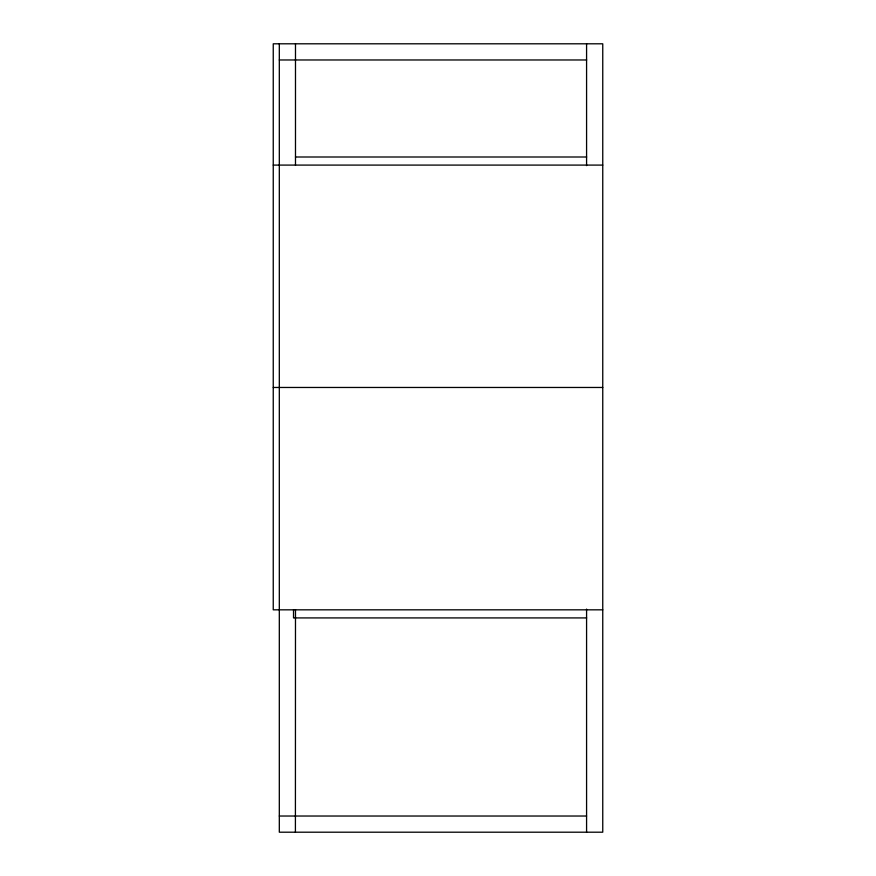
<?xml version="1.0" encoding="UTF-8"?>
<svg xmlns="http://www.w3.org/2000/svg" width="876" height="876" viewBox="0 0 876 876"><rect width="100%" height="100%" fill="white"/><g stroke="black" fill="none" stroke-linecap="round" stroke-linejoin="round"><path stroke-width="1.31" d="M279.313 59.973L586.646 59.973M295.486 157.001L586.646 157.001M273.246 165.093L602.754 165.093M273.246 387.466L602.754 387.466M602.754 609.827L273.246 609.827L273.246 43.8L602.754 43.8L602.754 832.2L279.313 832.2L279.313 43.8M586.646 617.919L293.526 617.919L293.526 609.827M279.313 816.027L586.581 816.027M586.581 43.8L586.581 165.619M586.581 609.094L586.581 832.2M295.486 43.8L295.486 165.246M295.486 609.587L295.409 832.2"/></g></svg>
